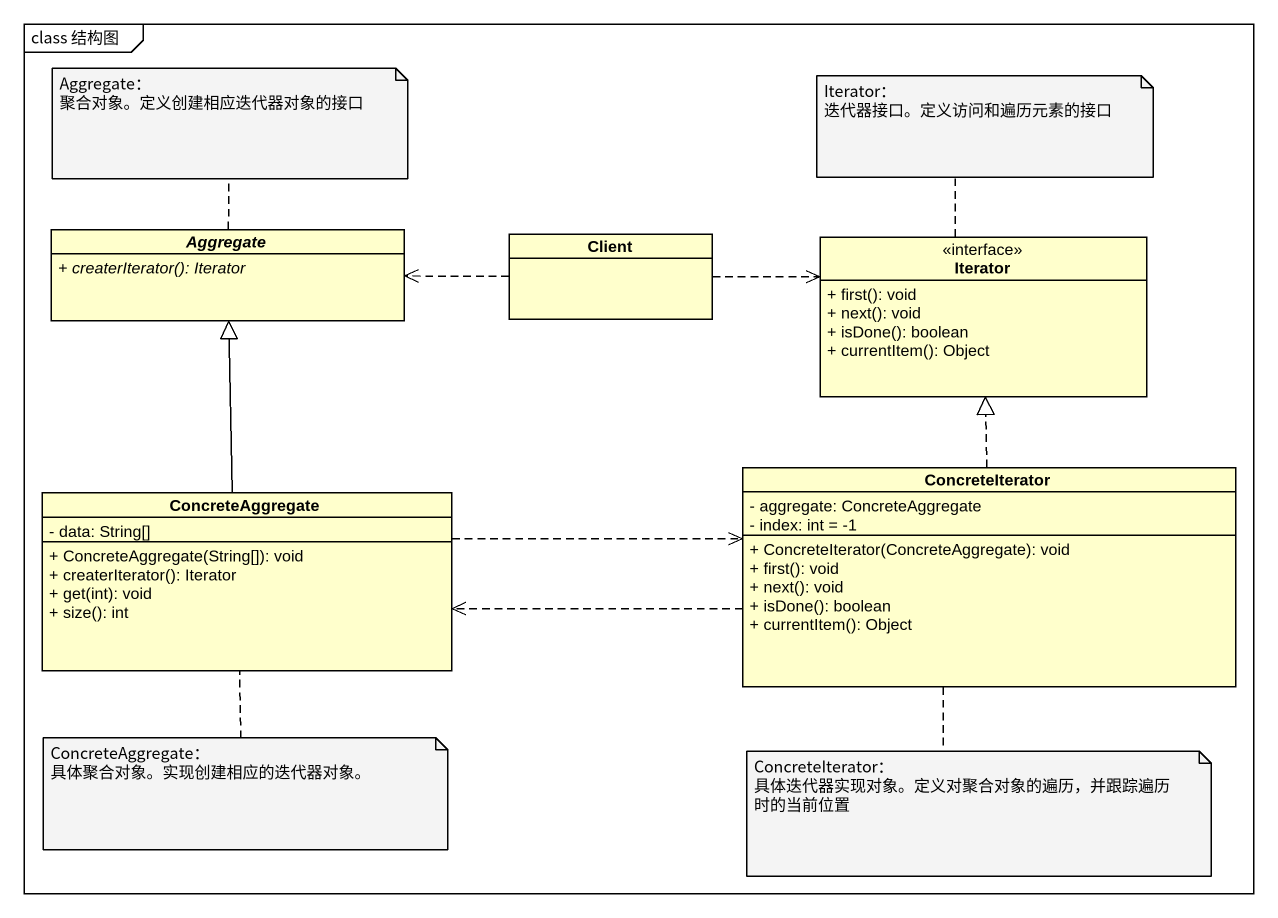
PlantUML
@startuml
mainframe class 结构图
hide circle
hide empty members
skinparam classAttributeIconSize 0
abstract class Aggregate {
  {abstract} + createrIterator(): Iterator
}
class Client
class Iterator <<interface>> {
  + first(): void
  + next(): void
  + isDone(): boolean
  + currentItem(): Object
}
class ConcreteIterator {
  - aggregate: ConcreteAggregate
  - index: int = -1
  + ConcreteIterator(ConcreteAggregate): void
  + first(): void
  + next(): void
  + isDone(): boolean
  + currentItem(): Object
}
class ConcreteAggregate {
  - data: String[]
  + ConcreteAggregate(String[]): void
  + createrIterator(): Iterator
  + get(int): void
  + size(): int
}
Client .left.> Aggregate
Client .right.> Iterator
ConcreteIterator .up.|> Iterator
ConcreteIterator .left.> ConcreteAggregate
ConcreteAggregate -up-|> Aggregate
ConcreteAggregate .right.> ConcreteIterator
note top of Aggregate
  Aggregate：
  聚合对象。定义创建相应迭代器对象的接口
end note
note top of Iterator
  Iterator：
  迭代器接口。定义访问和遍历元素的接口
end note
note bottom of ConcreteAggregate
  ConcreteAggregate：
  具体聚合对象。实现创建相应的迭代器对象。
end note
note bottom of ConcreteIterator
  ConcreteIterator：
  具体迭代器实现对象。定义对聚合对象的遍历，并跟踪遍历时的当前位置
end note
@enduml
